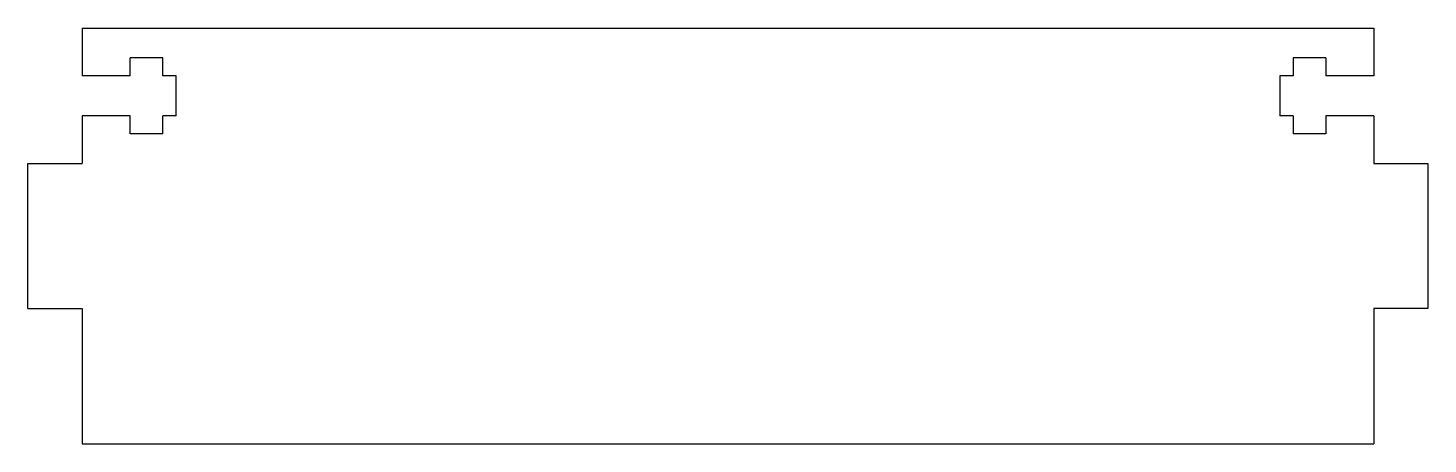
# Model space of a CAD drawing. Extents: x -15.4 to 62, y 1.4 to 24.4.
import ezdxf

# ---------------------------------------------------------------- set-up
doc = ezdxf.new("R2010")
doc.units = 0
doc.header["$MEASUREMENT"] = 0
doc.layers.add('VISIBLE', color=7, linetype='CONTINUOUS')

msp = doc.modelspace()

# ---------------------------------------------------------------- linework, layer by layer
at = {"layer": 'VISIBLE'}
for p, q in [((-12.4, 24.44), (59.03, 24.44)), ((-12.4, 24.44), (-12.4, 21.79)), ((59.03, 24.44), (59.03, 21.79)), ((-9.75, 21.79), (-9.75, 22.79)), ((-7.95, 22.79), (-9.75, 22.79)), ((-7.95, 21.79), (-7.95, 22.79)), ((54.58, 22.79), (54.58, 21.79)), ((56.38, 22.79), (54.58, 22.79)), ((56.38, 22.79), (56.38, 21.79)), ((-9.75, 21.79), (-12.4, 21.79)), ((-7.2, 21.79), (-7.95, 21.79)), ((-7.2, 19.59), (-7.2, 21.79)), ((53.83, 21.79), (53.83, 19.59)), ((54.58, 21.79), (53.83, 21.79)), ((59.03, 21.79), (56.38, 21.79)), ((-9.75, 19.59), (-12.4, 19.59)), ((-12.4, 19.59), (-12.4, 16.94)), ((-9.75, 18.59), (-9.75, 19.59)), ((-7.2, 19.59), (-7.95, 19.59)), ((-7.95, 18.59), (-7.95, 19.59)), ((54.58, 19.59), (53.83, 19.59)), ((54.58, 19.59), (54.58, 18.59)), ((59.03, 19.59), (56.38, 19.59)), ((56.38, 19.59), (56.38, 18.59)), ((59.03, 19.59), (59.03, 16.94)), ((-7.95, 18.59), (-9.75, 18.59)), ((56.38, 18.59), (54.58, 18.59)), ((-15.4, 16.94), (-12.4, 16.94)), ((-15.4, 8.94), (-15.4, 16.94)), ((59.03, 16.94), (62.03, 16.94)), ((62.03, 16.94), (62.03, 8.94)), ((-15.4, 8.94), (-12.4, 8.94)), ((-12.4, 8.94), (-12.4, 1.44)), ((59.03, 8.94), (59.03, 1.44)), ((62.03, 8.94), (59.03, 8.94)), ((-12.4, 1.44), (59.03, 1.44))]:
    msp.add_line(p, q, dxfattribs=at)

doc.saveas('drawing.dxf')
